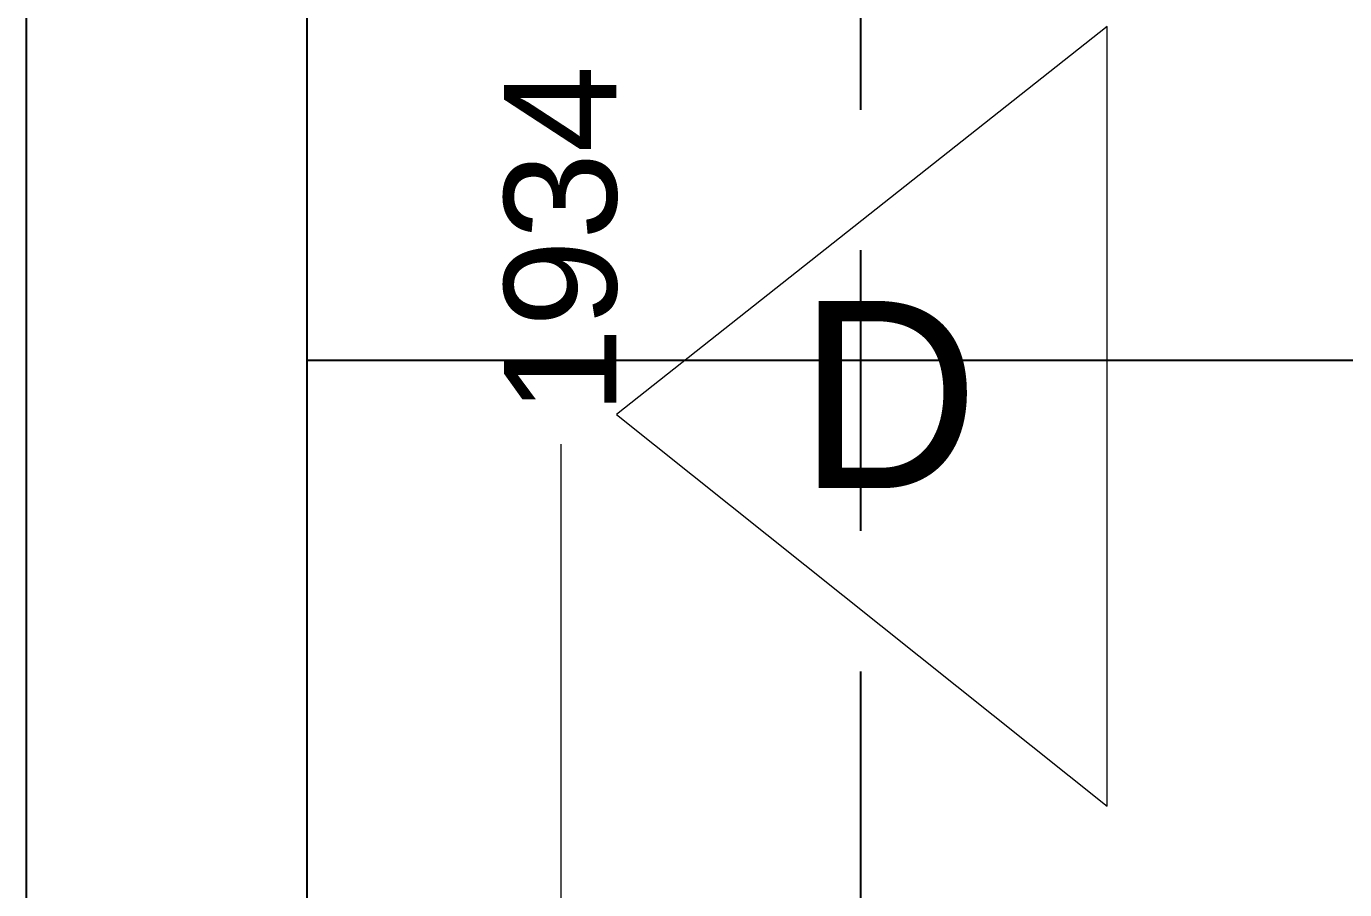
# Model space of a CAD drawing. Header units: millimetres. Extents: x 1464389 to 1998638, y -29162 to 256806.
# Drawn here: x 1539843 to 1540547, y 125335 to 125796 of the extents above; entities that cross this region are included whole.
import ezdxf

# ---------------------------------------------------------------- set-up
doc = ezdxf.new("R2010")
doc.units = ezdxf.units.MM
doc.header["$LTSCALE"] = 15
doc.linetypes.add('DASHED2', pattern=[0.375, 0.25, -0.125])
for name, color, linetype, lineweight in [('floor raising', 210, 'Continuous', 9), ('I-ANNO-SYMB', 6, 'Continuous', 20), ('LS_DR_TEXT', 7, 'Continuous', 13)]:
    doc.layers.add(name, color=color, linetype=linetype, lineweight=lineweight)
for name, color, linetype in [('GFC Walls', 14, 'Continuous'), ('Layer 1', 7, 'Continuous'), ('LS_DR_Washbasin', 165, 'Continuous')]:
    doc.layers.add(name, color=color, linetype=linetype)
doc.styles.add('ARIAL', font='arial.ttf')

msp = doc.modelspace()

# ---------------------------------------------------------------- linework, layer by layer
at = {"layer": 'floor raising', "color": 251}
msp.add_line((1540128.66, 124714.28), (1540128.66, 125572.63), dxfattribs=at)
at = {"layer": 'GFC Walls'}
for p, q in [((1539842.89, 124567.28), (1539842.89, 126801.27)), ((1539992.89, 124567.28), (1539992.89, 126801.27))]:
    msp.add_line(p, q, dxfattribs=at)
at = {"layer": 'I-ANNO-SYMB'}
msp.add_lwpolyline([(1540420.19, 125795.61), (1540158.12, 125588.5), (1540420.19, 125379.29), (1540420.19, 125795.61)], dxfattribs=at)
at = {"layer": 'Layer 1', "color": 30, "linetype": 'DASHED2', "ltscale": 40, "true_color": 0xf26722}
msp.add_lwpolyline([(1540288.55, 126801.27), (1540288.55, 124567.6)], dxfattribs=at)
at = {"layer": 'LS_DR_Washbasin'}
msp.add_line((1541492.89, 125617.28), (1539992.89, 125617.28), dxfattribs=at)

# ---------------------------------------------------------------- texts
at = {"layer": 'floor raising', "color": 1, "style": 'ARIAL'}
msp.add_text('1934', height=60, rotation=90, dxfattribs=at).set_placement((1540158.12, 125588.5))
at = {"layer": 'LS_DR_TEXT', "insert": (1540255.16, 125649.17), "char_height": 100, "attachment_point": 1}
msp.add_mtext_dynamic_manual_height_columns('D', width=102.8106, gutter_width=375, heights=[0], dxfattribs=at)

doc.saveas('drawing.dxf')
